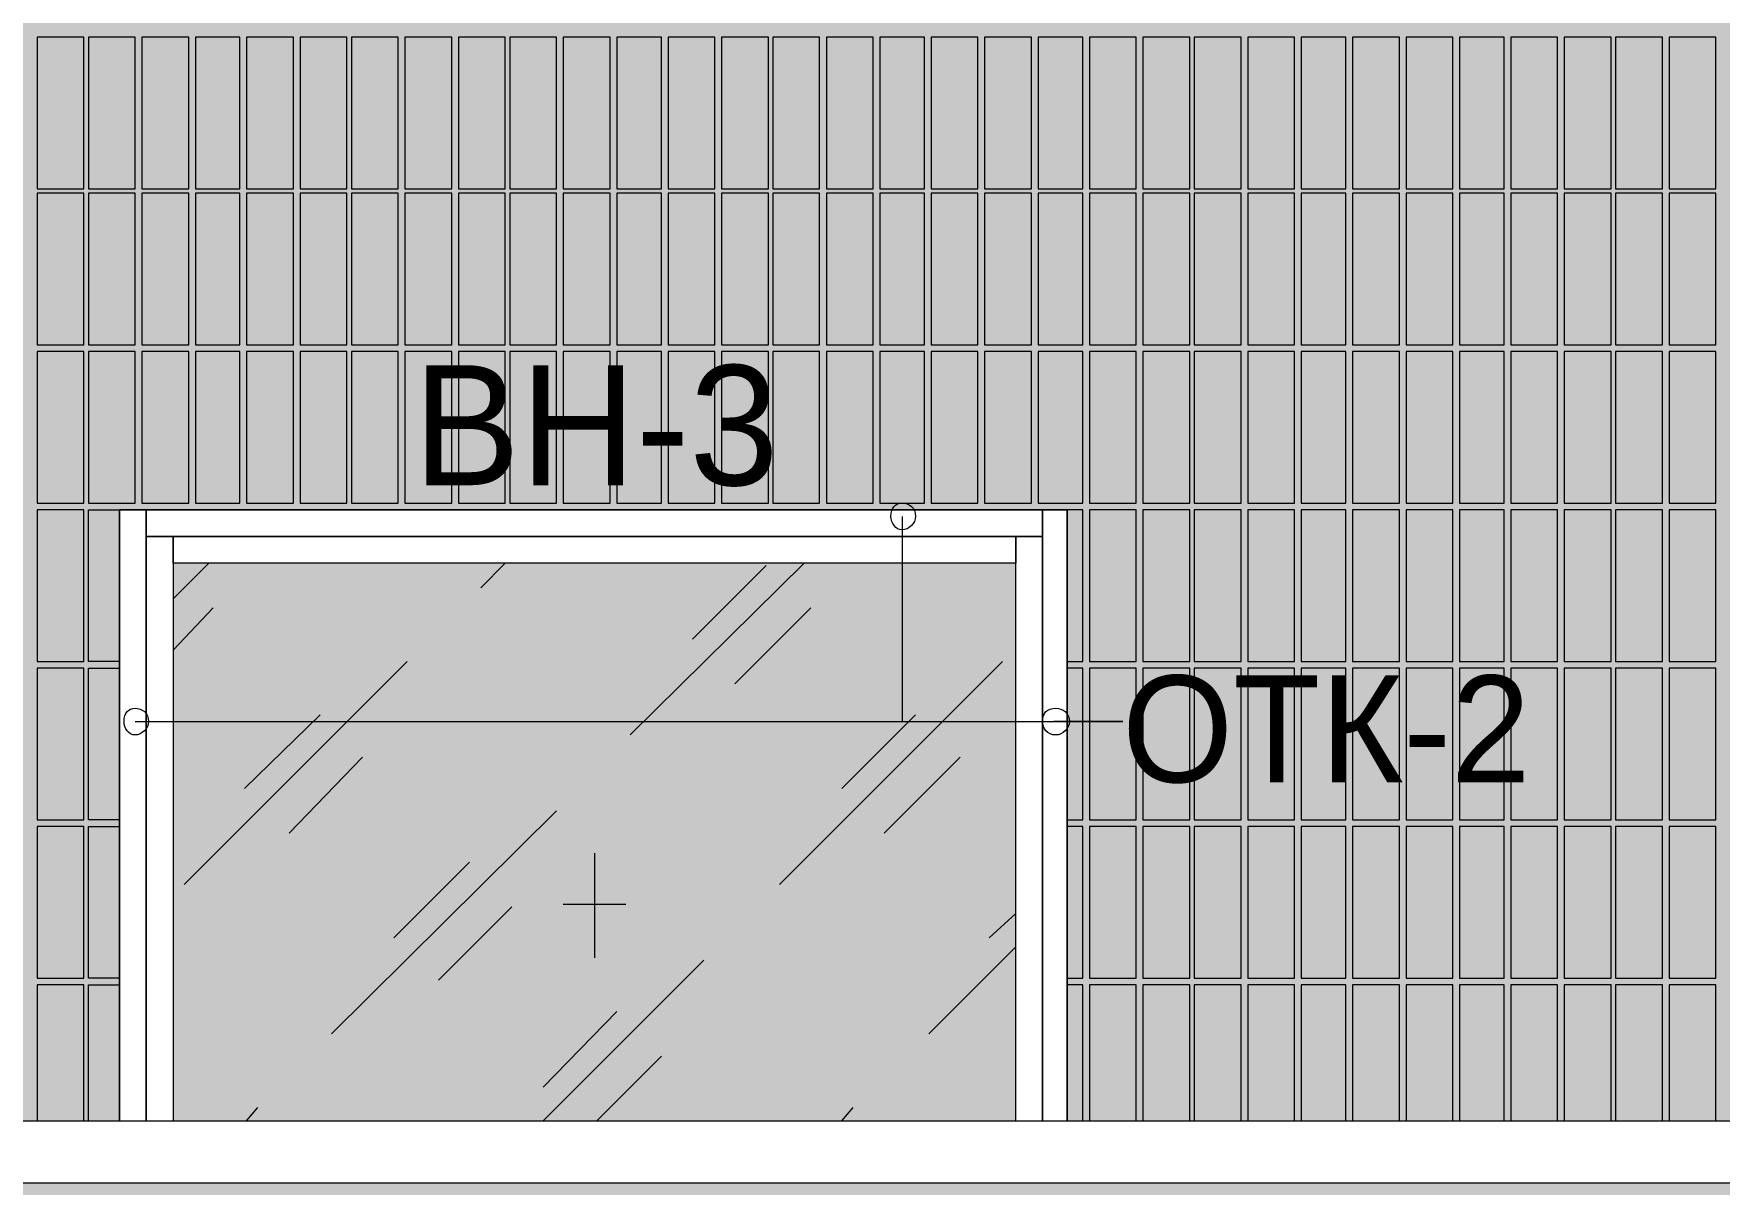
# Model space of a CAD drawing. Header units: millimetres. Extents: x -28928 to 100580, y -22867 to 36490.
# Drawn here: x 38331 to 41529, y 1453 to 3636 of the extents above; entities that cross this region are included whole.
import ezdxf

# ---------------------------------------------------------------- set-up
doc = ezdxf.new("R2010")
doc.units = ezdxf.units.MM
doc.layers.add('PDF _Геометрия', color=7, linetype='Continuous', true_color=0x8f8e8d)
doc.layers.add('PDF _Сплошная заливка', color=7, linetype='Continuous', true_color=0xffffff)
doc.layers.add('PDF _Текст', color=7, linetype='Continuous')

msp = doc.modelspace()

# ---------------------------------------------------------------- hatches: boundary and pattern name
at = {"layer": 'PDF _Сплошная заливка', "true_color": 0xdcd6cf, "transparency": 33554559}
h = msp.add_hatch(color=254, dxfattribs=at)
h.paths.add_polyline_path([(29617.59389996213, 1544.120618822559), (29617.59389996213, 9028.35138805342), (29486.44005380829, 9028.35138805342), (29486.44005380829, 1544.120618822559)])
h.paths.add_polyline_path([(47137.20928457774, -1463.956304254396), (47137.20928457774, -4713.187073485198), (55763.74774611626, -4713.187073485198), (55763.74774611626, 1455.274464976406), (29617.59389996213, 1455.274464976406), (29617.59389996213, 1522.966772668726), (29486.44005380829, 1522.966772668726), (29486.44005380829, -4713.187073485198), (45262.97851534694, -4713.187073485198), (45262.97851534694, -1463.956304254396)])
at = {"layer": 'PDF _Сплошная заливка', "true_color": 0xffb53f, "transparency": 33554559}
h = msp.add_hatch(color=40, dxfattribs=at)
h.paths.add_polyline_path([(54591.8246691932, 8685.65908036111), (54591.8246691932, 8224.505234207263), (54845.67082303936, 8224.505234207263), (54845.67082303936, 8685.65908036111)])
h.paths.add_polyline_path([(54460.67082303934, 3189.889849591815), (54460.67082303934, 2728.736003437971), (54566.44005380859, 2728.736003437971), (54566.44005380859, 3189.889849591815)])
h.paths.add_polyline_path([(54875.28620765472, 3689.120618822584), (54875.28620765472, 3227.96677266874), (55243.36313073165, 3227.96677266874), (55243.36313073165, 3689.120618822584)])
h.paths.add_polyline_path([(54875.28620765472, 3189.889849591815), (54875.28620765472, 2728.736003437971), (55243.36313073165, 2728.736003437971), (55243.36313073165, 3189.889849591815)])
h.paths.add_polyline_path([(54460.67082303934, 3689.120618822584), (54460.67082303934, 3227.96677266874), (54566.44005380859, 3227.96677266874), (54566.44005380859, 3689.120618822584)])
h.paths.add_polyline_path([(43706.05543842383, 2161.812926514882), (43706.05543842383, 2144.889849591811), (44006.44005380846, 2144.889849591811), (44006.44005380846, 2161.812926514882)])
h.paths.add_polyline_path([(54875.28620765472, 4188.351388053372), (54875.28620765472, 3727.19754189951), (55243.36313073165, 3727.19754189951), (55243.36313073165, 4188.351388053372)])
h.paths.add_polyline_path([(43706.05543842383, 2094.120618822577), (43706.05543842383, 2081.428311130272), (44006.44005380846, 2081.428311130272), (44006.44005380846, 2094.120618822577)])
h.paths.add_polyline_path([(54460.67082303934, 4188.351388053372), (54460.67082303934, 3727.19754189951), (54566.44005380859, 3727.19754189951), (54566.44005380859, 4188.351388053372)])
h.paths.add_polyline_path([(43706.05543842383, 2034.889849591804), (43706.05543842383, 2022.197541899495), (44006.44005380846, 2022.197541899495), (44006.44005380846, 2034.889849591804)])
h.paths.add_polyline_path([(54591.8246691932, 4687.582157284141), (54591.8246691932, 4226.428311130294), (54845.67082303936, 4226.428311130294), (54845.67082303936, 4687.582157284141)])
h.paths.add_polyline_path([(43706.05543842383, 1971.428311130265), (43706.05543842383, 1962.966772668718), (44006.44005380846, 1962.966772668718), (44006.44005380846, 1971.428311130265)])
h.paths.add_polyline_path([(54591.8246691932, 5186.812926514911), (54591.8246691932, 4725.659080361063), (54845.67082303936, 4725.659080361063), (54845.67082303936, 5186.812926514911)])
h.paths.add_polyline_path([(43706.05543842383, 1912.197541899488), (43706.05543842383, 1903.73600343796), (44006.44005380846, 1903.73600343796), (44006.44005380846, 1912.197541899488)])
h.paths.add_polyline_path([(54875.28620765472, 5686.043695745695), (54875.28620765472, 5224.889849591833), (55243.36313073165, 5224.889849591833), (55243.36313073165, 5686.043695745695)])
h.paths.add_polyline_path([(43706.05543842383, 1852.966772668729), (43706.05543842383, 1844.505234207187), (44006.44005380846, 1844.505234207187), (44006.44005380846, 1852.966772668729)])
h.paths.add_polyline_path([(54460.67082303934, 5686.043695745695), (54460.67082303934, 5224.889849591833), (54566.44005380859, 5224.889849591833), (54566.44005380859, 5686.043695745695)])
h.paths.add_polyline_path([(43706.05543842383, 1793.736003437953), (43706.05543842383, 1785.27446497641), (44006.44005380846, 1785.27446497641), (44006.44005380846, 1793.736003437953)])
h.paths.add_polyline_path([(54875.28620765472, 6185.274464976465), (54875.28620765472, 5728.351388053383), (55243.36313073165, 5728.351388053383), (55243.36313073165, 6185.274464976465)])
h.paths.add_polyline_path([(43490.2862076546, 1793.736003437953), (43490.2862076546, 1785.27446497641), (43612.97851534691, 1785.27446497641), (43612.97851534691, 1793.736003437953)])
h.paths.add_polyline_path([(54460.67082303934, 6185.274464976465), (54460.67082303934, 5728.351388053383), (54566.44005380859, 5728.351388053383), (54566.44005380859, 6185.274464976465)])
h.paths.add_polyline_path([(43490.2862076546, 1852.966772668729), (43490.2862076546, 1844.505234207187), (43612.97851534691, 1844.505234207187), (43612.97851534691, 1852.966772668729)])
h.paths.add_polyline_path([(54591.8246691932, 6684.505234207234), (54591.8246691932, 6227.582157284152), (54845.67082303936, 6227.582157284152), (54845.67082303936, 6684.505234207234)])
h.paths.add_polyline_path([(43490.2862076546, 1912.197541899488), (43490.2862076546, 1903.73600343796), (43612.97851534691, 1903.73600343796), (43612.97851534691, 1912.197541899488)])
h.paths.add_polyline_path([(54591.8246691932, 7183.736003438022), (54591.8246691932, 6726.81292651494), (54845.67082303936, 6726.81292651494), (54845.67082303936, 7183.736003438022)])
h.paths.add_polyline_path([(43490.2862076546, 1971.428311130265), (43490.2862076546, 1962.966772668718), (43612.97851534691, 1962.966772668718), (43612.97851534691, 1971.428311130265)])
h.paths.add_polyline_path([(54875.28620765472, 7687.197541899553), (54875.28620765472, 7226.04369574571), (55243.36313073165, 7226.04369574571), (55243.36313073165, 7687.197541899553)])
h.paths.add_polyline_path([(43490.2862076546, 2034.889849591804), (43490.2862076546, 2022.197541899495), (43612.97851534691, 2022.197541899495), (43612.97851534691, 2034.889849591804)])
h.paths.add_polyline_path([(54460.67082303934, 7687.197541899553), (54460.67082303934, 7226.04369574571), (54566.44005380859, 7226.04369574571), (54566.44005380859, 7687.197541899553)])
h.paths.add_polyline_path([(43490.2862076546, 2094.120618822577), (43490.2862076546, 2081.428311130272), (43612.97851534691, 2081.428311130272), (43612.97851534691, 2094.120618822577)])
h.paths.add_polyline_path([(54875.28620765472, 8186.428311130341), (54875.28620765472, 7725.274464976475), (55243.36313073165, 7725.274464976475), (55243.36313073165, 8186.428311130341)])
h.paths.add_polyline_path([(43490.2862076546, 2161.812926514882), (43490.2862076546, 2144.889849591811), (43612.97851534691, 2144.889849591811), (43612.97851534691, 2161.812926514882)])
h.paths.add_polyline_path([(54460.67082303934, 8186.428311130341), (54460.67082303934, 7725.274464976475), (54566.44005380859, 7725.274464976475), (54566.44005380859, 8186.428311130341)])
h.paths.add_polyline_path([(54591.8246691932, 3189.889849591815), (54591.8246691932, 2728.736003437971), (54845.67082303936, 2728.736003437971), (54845.67082303936, 3189.889849591815)])
h.paths.add_polyline_path([(54875.28620765472, 8685.65908036111), (54875.28620765472, 8224.505234207263), (55243.36313073165, 8224.505234207263), (55243.36313073165, 8685.65908036111)])
h.paths.add_polyline_path([(54591.8246691932, 3689.120618822584), (54591.8246691932, 3227.96677266874), (54845.67082303936, 3227.96677266874), (54845.67082303936, 3689.120618822584)])
h.paths.add_polyline_path([(54460.67082303934, 8685.65908036111), (54460.67082303934, 8224.505234207263), (54566.44005380859, 8224.505234207263), (54566.44005380859, 8685.65908036111)])
h.paths.add_polyline_path([(54591.8246691932, 4188.351388053372), (54591.8246691932, 3727.19754189951), (54845.67082303936, 3727.19754189951), (54845.67082303936, 4188.351388053372)])
h.paths.add_polyline_path([(55763.74774611626, 8664.505234207256), (55319.5169768855, 8664.505234207256), (55319.5169768855, 7831.04369574572), (55763.74774611626, 7831.04369574572)])
h.paths.add_polyline_path([(54875.28620765472, 4687.582157284141), (54875.28620765472, 4226.428311130294), (55243.36313073165, 4226.428311130294), (55243.36313073165, 4687.582157284141)])
h.paths.add_polyline_path([(54845.67082303936, 8723.736003438033), (54845.67082303936, 9028.35138805342), (54591.8246691932, 9028.35138805342), (54591.8246691932, 8723.736003438033)])
h.paths.add_polyline_path([(54460.67082303934, 4687.582157284141), (54460.67082303934, 4226.428311130294), (54566.44005380859, 4226.428311130294), (54566.44005380859, 4687.582157284141)])
h.paths.add_polyline_path([(55319.5169768855, 8727.966772668795), (55763.74774611626, 8727.966772668795), (55763.74774611626, 9028.35138805342), (55319.5169768855, 9028.35138805342)])
h.paths.add_polyline_path([(54875.28620765472, 5186.812926514911), (54875.28620765472, 4725.659080361063), (55243.36313073165, 4725.659080361063), (55243.36313073165, 5186.812926514911)])
h.paths.add_polyline_path([(55763.74774611626, 7767.582157284181), (55319.5169768855, 7767.582157284181), (55319.5169768855, 6929.889849591866), (55763.74774611626, 6929.889849591866)])
h.paths.add_polyline_path([(54460.67082303934, 5186.812926514911), (54460.67082303934, 4725.659080361063), (54566.44005380859, 4725.659080361063), (54566.44005380859, 5186.812926514911)])
h.paths.add_polyline_path([(55763.74774611626, 5965.274464976468), (55319.5169768855, 5965.274464976468), (55319.5169768855, 5131.812926514915), (55763.74774611626, 5131.812926514915)])
h.paths.add_polyline_path([(54591.8246691932, 5686.043695745695), (54591.8246691932, 5224.889849591833), (54845.67082303936, 5224.889849591833), (54845.67082303936, 5686.043695745695)])
h.paths.add_polyline_path([(44344.90159227001, 1671.043695745637), (44344.90159227001, 1573.736003437956), (44890.67082303924, 1573.736003437956), (44890.67082303924, 2732.966772668733), (46265.67082303925, 2732.966772668733), (46265.67082303925, 2766.812926514893), (48152.59389996236, 2766.812926514893), (48152.59389996236, 2732.966772668733), (49887.20928457775, 2732.966772668733), (49887.20928457775, 1573.736003437956), (51287.59389996239, 1573.736003437956), (51287.59389996239, 2732.966772668733), (53085.67082303933, 2732.966772668733), (53085.67082303933, 1573.736003437956), (55260.28620765473, 1573.736003437956), (55260.28620765473, 2686.428311130265), (54447.97851534704, 2686.428311130265), (54447.97851534704, 9028.35138805342), (34432.20928457758, 9028.35138805342), (34432.20928457758, 1573.736003437956), (35295.28620765451, 1573.736003437956), (35295.28620765451, 2732.966772668733), (37093.36313073145, 2732.966772668733), (37093.36313073145, 1573.736003437956), (38493.74774611609, 1573.736003437956), (38493.74774611609, 2732.966772668733), (40291.82466919303, 2732.966772668733), (40291.82466919303, 1573.736003437956), (41637.20928457765, 1573.736003437956), (41637.20928457765, 1869.8898495918), (41692.20928457766, 1869.8898495918), (41692.20928457766, 1891.043695745655), (41577.9785153469, 1891.043695745655), (41577.9785153469, 1907.966772668726), (41692.20928457766, 1907.966772668726), (41692.20928457766, 2732.966772668733), (43490.2862076546, 2732.966772668733), (43490.2862076546, 2284.505234207198), (43502.97851534691, 2288.73600343796), (43511.44005380846, 2292.966772668722), (43524.13236150076, 2297.197541899503), (43541.05543842383, 2305.659080361031), (43553.74774611615, 2309.889849591811), (43570.67082303923, 2318.351388053339), (43583.36313073154, 2322.58215728412), (43600.28620765462, 2331.043695745648), (43612.97851534691, 2335.274464976428), (43629.90159226999, 2343.736003437953), (43642.59389996229, 2347.966772668737), (43659.51697688538, 2356.428311130261), (43672.20928457769, 2360.659080361042), (43680.67082303923, 2364.889849591807), (43693.36313073152, 2369.12061882257), (43710.28620765462, 2377.582157284116), (43722.97851534693, 2381.812926514878), (43739.90159226999, 2390.274464976421), (43752.5938999623, 2394.505234207187), (43769.51697688537, 2402.966772668729), (43782.20928457768, 2407.197541899492), (43799.13236150077, 2415.659080361038), (43811.82466919308, 2419.8898495918), (43828.74774611615, 2428.351388053346), (43841.44005380846, 2432.582157284109), (43849.90159227001, 2436.812926514889), (43871.05543842383, 2436.812926514889), (43887.97851534693, 2428.351388053346), (43900.67082303924, 2424.120618822584), (43917.5938999623, 2415.659080361038), (43930.28620765462, 2411.428311130276), (43947.20928457768, 2402.966772668729), (43959.90159226999, 2398.736003437967), (43976.82466919308, 2390.274464976421), (43989.51697688538, 2386.043695745659), (44006.44005380846, 2377.582157284116), (44019.13236150077, 2373.35138805335), (44036.05543842383, 2364.889849591807), (44048.74774611615, 2360.659080361042), (44065.67082303924, 2352.197541899499), (44078.36313073154, 2347.966772668737), (44095.28620765462, 2339.50523420719), (44107.97851534693, 2335.274464976428), (44133.36313073154, 2322.58215728412), (44146.05543842385, 2318.351388053339), (44162.97851534691, 2309.889849591811), (44175.67082303923, 2305.659080361031), (44192.59389996232, 2297.197541899503), (44205.28620765462, 2292.966772668722), (44222.20928457769, 2284.505234207198), (44234.90159227001, 2280.274464976414), (44251.82466919307, 2271.812926514889), (44264.51697688538, 2267.582157284105), (44281.44005380847, 2259.120618822581), (44294.13236150077, 2254.8898495918), (44311.05543842385, 2246.428311130272), (44323.74774611616, 2242.197541899492), (44340.67082303923, 2233.736003437964), (44353.36313073154, 2229.505234207183), (44378.74774611615, 2216.812926514875), (44378.74774611615, 2161.812926514882), (44099.51697688538, 2161.812926514882), (44099.51697688538, 2144.889849591811), (44294.13236150077, 2144.889849591811), (44340.67082303923, 2098.351388053343), (44099.51697688538, 2094.120618822577), (44099.51697688538, 2081.428311130272), (44298.36313073154, 2081.428311130272), (44340.67082303923, 2039.120618822566), (44099.51697688538, 2034.889849591804), (44099.51697688538, 2022.197541899495), (44294.13236150077, 2022.197541899495), (44340.67082303923, 1975.659080361027), (44099.51697688538, 1971.428311130265), (44099.51697688538, 1962.966772668718), (44294.13236150077, 1962.966772668718), (44340.67082303923, 1916.428311130268), (44099.51697688538, 1912.197541899488), (44099.51697688538, 1903.73600343796), (44294.13236150077, 1903.73600343796), (44340.67082303923, 1857.197541899492), (44099.51697688538, 1852.966772668729), (44099.51697688538, 1844.505234207187), (44294.13236150077, 1844.505234207187), (44340.67082303923, 1797.966772668718), (44099.51697688538, 1793.736003437953), (44099.51697688538, 1785.27446497641), (44289.90159226999, 1785.27446497641), (44298.36313073154, 1781.043695745644), (44340.67082303923, 1738.73600343796), (44336.44005380846, 1734.505234207179), (44404.13236150077, 1726.043695745651), (44404.13236150077, 1671.043695745637)])
h.paths.add_polyline_path([(54591.8246691932, 6185.274464976465), (54591.8246691932, 5728.351388053383), (54845.67082303936, 5728.351388053383), (54845.67082303936, 6185.274464976465)])
h.paths.add_polyline_path([(55763.74774611626, 4167.197541899521), (55319.5169768855, 4167.197541899521), (55319.5169768855, 3333.736003437964), (55763.74774611626, 3333.736003437964)])
h.paths.add_polyline_path([(54875.28620765472, 6684.505234207234), (54875.28620765472, 6227.582157284152), (55243.36313073165, 6227.582157284152), (55243.36313073165, 6684.505234207234)])
h.paths.add_polyline_path([(55763.74774611626, 3270.274464976424), (55319.5169768855, 3270.274464976424), (55319.5169768855, 2432.582157284109), (55763.74774611626, 2432.582157284109)])
h.paths.add_polyline_path([(54460.67082303934, 6684.505234207234), (54460.67082303934, 6227.582157284152), (54566.44005380859, 6227.582157284152), (54566.44005380859, 6684.505234207234)])
h.paths.add_polyline_path([(55763.74774611626, 2369.12061882257), (55319.5169768855, 2369.12061882257), (55319.5169768855, 1573.736003437956), (55763.74774611626, 1573.736003437956)])
h.paths.add_polyline_path([(54875.28620765472, 7183.736003438022), (54875.28620765472, 6726.81292651494), (55243.36313073165, 6726.81292651494), (55243.36313073165, 7183.736003438022)])
h.paths.add_polyline_path([(55763.74774611626, 5068.351388053376), (55319.5169768855, 5068.351388053376), (55319.5169768855, 4230.65908036106), (55763.74774611626, 4230.65908036106)])
h.paths.add_polyline_path([(54460.67082303934, 7183.736003438022), (54460.67082303934, 6726.81292651494), (54566.44005380859, 6726.81292651494), (54566.44005380859, 7183.736003438022)])
h.paths.add_polyline_path([(55763.74774611626, 6866.428311130327), (55319.5169768855, 6866.428311130327), (55319.5169768855, 6028.736003438007), (55763.74774611626, 6028.736003438007)])
h.paths.add_polyline_path([(54591.8246691932, 7687.197541899553), (54591.8246691932, 7226.04369574571), (54845.67082303936, 7226.04369574571), (54845.67082303936, 7687.197541899553)])
h.paths.add_polyline_path([(55243.36313073165, 8723.736003438033), (55243.36313073165, 9028.35138805342), (54875.28620765472, 9028.35138805342), (54875.28620765472, 8723.736003438033)])
h.paths.add_polyline_path([(54591.8246691932, 8186.428311130341), (54591.8246691932, 7725.274464976475), (54845.67082303936, 7725.274464976475), (54845.67082303936, 8186.428311130341)])
h.paths.add_polyline_path([(54566.44005380859, 8723.736003438033), (54566.44005380859, 9028.35138805342), (54460.67082303934, 9028.35138805342), (54460.67082303934, 8723.736003438033)])

# ---------------------------------------------------------------- linework, layer by layer
at = {"layer": 'PDF _Геометрия', "color": 253, "lineweight": 9, "true_color": 0xaea391}
for points in [[(38337.20928457762, 3629.889849591826), (38337.20928457762, 3342.19754189951), (38426.05543842378, 3342.19754189951), (38426.05543842378, 3629.889849591826)], [(38434.51697688532, 3629.889849591826), (38434.51697688532, 3342.19754189951), (38523.36313073148, 3342.19754189951), (38523.36313073148, 3629.889849591826)], [(38536.05543842378, 3629.889849591826), (38536.05543842378, 3342.19754189951), (38624.90159226993, 3342.19754189951), (38624.90159226993, 3629.889849591826)], [(38637.59389996224, 3629.889849591826), (38637.59389996224, 3342.19754189951), (38722.20928457764, 3342.19754189951), (38722.20928457764, 3629.889849591826)], [(38734.90159226995, 3629.889849591826), (38734.90159226995, 3342.19754189951), (38823.7477461161, 3342.19754189951), (38823.7477461161, 3629.889849591826)], [(38836.4400538084, 3629.889849591826), (38836.4400538084, 3342.19754189951), (38925.28620765456, 3342.19754189951), (38925.28620765456, 3629.889849591826)], [(38933.74774611609, 3629.889849591826), (38933.74774611609, 3342.19754189951), (39022.59389996224, 3342.19754189951), (39022.59389996224, 3629.889849591826)], [(39035.28620765454, 3629.889849591826), (39035.28620765454, 3342.19754189951), (39124.1323615007, 3342.19754189951), (39124.1323615007, 3629.889849591826)], [(39136.82466919301, 3629.889849591826), (39136.82466919301, 3342.19754189951), (39225.67082303917, 3342.19754189951), (39225.67082303917, 3629.889849591826)], [(39234.13236150071, 3629.889849591826), (39234.13236150071, 3342.19754189951), (39322.97851534687, 3342.19754189951), (39322.97851534687, 3629.889849591826)], [(39335.67082303918, 3629.889849591826), (39335.67082303918, 3342.19754189951), (39424.51697688532, 3342.19754189951), (39424.51697688532, 3629.889849591826)], [(39437.20928457764, 3629.889849591826), (39437.20928457764, 3342.19754189951), (39521.82466919303, 3342.19754189951), (39521.82466919303, 3629.889849591826)], [(39534.51697688534, 3629.889849591826), (39534.51697688534, 3342.19754189951), (39623.36313073149, 3342.19754189951), (39623.36313073149, 3629.889849591826)], [(39636.05543842381, 3629.889849591826), (39636.05543842381, 3342.19754189951), (39724.90159226996, 3342.19754189951), (39724.90159226996, 3629.889849591826)], [(39733.36313073148, 3629.889849591826), (39733.36313073148, 3342.19754189951), (39822.20928457764, 3342.19754189951), (39822.20928457764, 3629.889849591826)], [(39834.90159226995, 3629.889849591826), (39834.90159226995, 3342.19754189951), (39923.7477461161, 3342.19754189951), (39923.7477461161, 3629.889849591826)], [(39936.4400538084, 3629.889849591826), (39936.4400538084, 3342.19754189951), (40021.05543842379, 3342.19754189951), (40021.05543842379, 3629.889849591826)], [(40033.7477461161, 3629.889849591826), (40033.7477461161, 3342.19754189951), (40122.59389996226, 3342.19754189951), (40122.59389996226, 3629.889849591826)], [(40135.28620765457, 3629.889849591826), (40135.28620765457, 3342.19754189951), (40224.13236150073, 3342.19754189951), (40224.13236150073, 3629.889849591826)], [(40236.82466919303, 3629.889849591826), (40236.82466919303, 3342.19754189951), (40321.44005380843, 3342.19754189951), (40321.44005380843, 3629.889849591826)], [(40334.13236150073, 3629.889849591826), (40334.13236150073, 3342.19754189951), (40422.97851534688, 3342.19754189951), (40422.97851534688, 3629.889849591826)], [(40435.6708230392, 3629.889849591826), (40435.6708230392, 3342.19754189951), (40524.51697688535, 3342.19754189951), (40524.51697688535, 3629.889849591826)], [(40532.97851534687, 3629.889849591826), (40532.97851534687, 3342.19754189951), (40621.82466919303, 3342.19754189951), (40621.82466919303, 3629.889849591826)], [(40634.51697688534, 3629.889849591826), (40634.51697688534, 3342.19754189951), (40723.36313073149, 3342.19754189951), (40723.36313073149, 3629.889849591826)], [(40736.05543842381, 3629.889849591826), (40736.05543842381, 3342.19754189951), (40820.6708230392, 3342.19754189951), (40820.6708230392, 3629.889849591826)], [(40833.36313073149, 3629.889849591826), (40833.36313073149, 3342.19754189951), (40922.20928457765, 3342.19754189951), (40922.20928457765, 3629.889849591826)], [(40934.90159226996, 3629.889849591826), (40934.90159226996, 3342.19754189951), (41023.74774611612, 3342.19754189951), (41023.74774611612, 3629.889849591826)], [(41036.44005380843, 3629.889849591826), (41036.44005380843, 3342.19754189951), (41121.05543842382, 3342.19754189951), (41121.05543842382, 3629.889849591826)], [(41133.74774611612, 3629.889849591826), (41133.74774611612, 3342.19754189951), (41222.59389996227, 3342.19754189951), (41222.59389996227, 3629.889849591826)], [(41235.28620765459, 3629.889849591826), (41235.28620765459, 3342.19754189951), (41324.13236150074, 3342.19754189951), (41324.13236150074, 3629.889849591826)], [(41332.59389996227, 3629.889849591826), (41332.59389996227, 3342.19754189951), (41421.44005380843, 3342.19754189951), (41421.44005380843, 3629.889849591826)], [(41434.13236150073, 3629.889849591826), (41434.13236150073, 3342.19754189951), (41522.97851534688, 3342.19754189951), (41522.97851534688, 3629.889849591826)], [(38337.20928457762, 3333.736003437964), (38337.20928457762, 3046.043695745666), (38426.05543842378, 3046.043695745666), (38426.05543842378, 3333.736003437964)], [(38434.51697688532, 3333.736003437964), (38434.51697688532, 3046.043695745666), (38523.36313073148, 3046.043695745666), (38523.36313073148, 3333.736003437964)], [(38536.05543842378, 3333.736003437964), (38536.05543842378, 3046.043695745666), (38624.90159226993, 3046.043695745666), (38624.90159226993, 3333.736003437964)], [(38637.59389996224, 3333.736003437964), (38637.59389996224, 3046.043695745666), (38722.20928457764, 3046.043695745666), (38722.20928457764, 3333.736003437964)], [(38734.90159226995, 3333.736003437964), (38734.90159226995, 3046.043695745666), (38823.7477461161, 3046.043695745666), (38823.7477461161, 3333.736003437964)], [(38836.4400538084, 3333.736003437964), (38836.4400538084, 3046.043695745666), (38925.28620765456, 3046.043695745666), (38925.28620765456, 3333.736003437964)], [(38933.74774611609, 3333.736003437964), (38933.74774611609, 3046.043695745666), (39022.59389996224, 3046.043695745666), (39022.59389996224, 3333.736003437964)], [(39035.28620765454, 3333.736003437964), (39035.28620765454, 3046.043695745666), (39124.1323615007, 3046.043695745666), (39124.1323615007, 3333.736003437964)], [(39136.82466919301, 3333.736003437964), (39136.82466919301, 3046.043695745666), (39225.67082303917, 3046.043695745666), (39225.67082303917, 3333.736003437964)], [(39234.13236150071, 3333.736003437964), (39234.13236150071, 3046.043695745666), (39322.97851534687, 3046.043695745666), (39322.97851534687, 3333.736003437964)], [(39335.67082303918, 3333.736003437964), (39335.67082303918, 3046.043695745666), (39424.51697688532, 3046.043695745666), (39424.51697688532, 3333.736003437964)], [(39437.20928457764, 3333.736003437964), (39437.20928457764, 3046.043695745666), (39521.82466919303, 3046.043695745666), (39521.82466919303, 3333.736003437964)], [(39534.51697688534, 3333.736003437964), (39534.51697688534, 3046.043695745666), (39623.36313073149, 3046.043695745666), (39623.36313073149, 3333.736003437964)], [(39636.05543842381, 3333.736003437964), (39636.05543842381, 3046.043695745666), (39724.90159226996, 3046.043695745666), (39724.90159226996, 3333.736003437964)], [(39733.36313073148, 3333.736003437964), (39733.36313073148, 3046.043695745666), (39822.20928457764, 3046.043695745666), (39822.20928457764, 3333.736003437964)], [(39834.90159226995, 3333.736003437964), (39834.90159226995, 3046.043695745666), (39923.7477461161, 3046.043695745666), (39923.7477461161, 3333.736003437964)], [(39936.4400538084, 3333.736003437964), (39936.4400538084, 3046.043695745666), (40021.05543842379, 3046.043695745666), (40021.05543842379, 3333.736003437964)], [(40033.7477461161, 3333.736003437964), (40033.7477461161, 3046.043695745666), (40122.59389996226, 3046.043695745666), (40122.59389996226, 3333.736003437964)], [(40135.28620765457, 3333.736003437964), (40135.28620765457, 3046.043695745666), (40224.13236150073, 3046.043695745666), (40224.13236150073, 3333.736003437964)], [(40236.82466919303, 3333.736003437964), (40236.82466919303, 3046.043695745666), (40321.44005380843, 3046.043695745666), (40321.44005380843, 3333.736003437964)], [(40334.13236150073, 3333.736003437964), (40334.13236150073, 3046.043695745666), (40422.97851534688, 3046.043695745666), (40422.97851534688, 3333.736003437964)], [(40435.6708230392, 3333.736003437964), (40435.6708230392, 3046.043695745666), (40524.51697688535, 3046.043695745666), (40524.51697688535, 3333.736003437964)], [(40532.97851534687, 3333.736003437964), (40532.97851534687, 3046.043695745666), (40621.82466919303, 3046.043695745666), (40621.82466919303, 3333.736003437964)], [(40634.51697688534, 3333.736003437964), (40634.51697688534, 3046.043695745666), (40723.36313073149, 3046.043695745666), (40723.36313073149, 3333.736003437964)], [(40736.05543842381, 3333.736003437964), (40736.05543842381, 3046.043695745666), (40820.6708230392, 3046.043695745666), (40820.6708230392, 3333.736003437964)], [(40833.36313073149, 3333.736003437964), (40833.36313073149, 3046.043695745666), (40922.20928457765, 3046.043695745666), (40922.20928457765, 3333.736003437964)], [(40934.90159226996, 3333.736003437964), (40934.90159226996, 3046.043695745666), (41023.74774611612, 3046.043695745666), (41023.74774611612, 3333.736003437964)], [(41036.44005380843, 3333.736003437964), (41036.44005380843, 3046.043695745666), (41121.05543842382, 3046.043695745666), (41121.05543842382, 3333.736003437964)], [(41133.74774611612, 3333.736003437964), (41133.74774611612, 3046.043695745666), (41222.59389996227, 3046.043695745666), (41222.59389996227, 3333.736003437964)], [(41235.28620765459, 3333.736003437964), (41235.28620765459, 3046.043695745666), (41324.13236150074, 3046.043695745666), (41324.13236150074, 3333.736003437964)], [(41332.59389996227, 3333.736003437964), (41332.59389996227, 3046.043695745666), (41421.44005380843, 3046.043695745666), (41421.44005380843, 3333.736003437964)], [(41434.13236150073, 3333.736003437964), (41434.13236150073, 3046.043695745666), (41522.97851534688, 3046.043695745666), (41522.97851534688, 3333.736003437964)], [(38337.20928457762, 3033.351388053357), (38337.20928457762, 2745.659080361042), (38426.05543842378, 2745.659080361042), (38426.05543842378, 3033.351388053357)], [(38434.51697688532, 3033.351388053357), (38434.51697688532, 2745.659080361042), (38523.36313073148, 2745.659080361042), (38523.36313073148, 3033.351388053357)], [(38536.05543842378, 3033.351388053357), (38536.05543842378, 2745.659080361042), (38624.90159226993, 2745.659080361042), (38624.90159226993, 3033.351388053357)], [(38637.59389996224, 3033.351388053357), (38637.59389996224, 2745.659080361042), (38722.20928457764, 2745.659080361042), (38722.20928457764, 3033.351388053357)], [(38734.90159226995, 3033.351388053357), (38734.90159226995, 2745.659080361042), (38823.7477461161, 2745.659080361042), (38823.7477461161, 3033.351388053357)], [(38836.4400538084, 3033.351388053357), (38836.4400538084, 2745.659080361042), (38925.28620765456, 2745.659080361042), (38925.28620765456, 3033.351388053357)], [(38933.74774611609, 3033.351388053357), (38933.74774611609, 2745.659080361042), (39022.59389996224, 2745.659080361042), (39022.59389996224, 3033.351388053357)], [(39035.28620765454, 3033.351388053357), (39035.28620765454, 2745.659080361042), (39124.1323615007, 2745.659080361042), (39124.1323615007, 3033.351388053357)], [(39136.82466919301, 3033.351388053357), (39136.82466919301, 2745.659080361042), (39225.67082303917, 2745.659080361042), (39225.67082303917, 3033.351388053357)], [(39234.13236150071, 3033.351388053357), (39234.13236150071, 2745.659080361042), (39322.97851534687, 2745.659080361042), (39322.97851534687, 3033.351388053357)], [(39335.67082303918, 3033.351388053357), (39335.67082303918, 2745.659080361042), (39424.51697688532, 2745.659080361042), (39424.51697688532, 3033.351388053357)], [(39437.20928457764, 3033.351388053357), (39437.20928457764, 2745.659080361042), (39521.82466919303, 2745.659080361042), (39521.82466919303, 3033.351388053357)], [(39534.51697688534, 3033.351388053357), (39534.51697688534, 2745.659080361042), (39623.36313073149, 2745.659080361042), (39623.36313073149, 3033.351388053357)], [(39636.05543842381, 3033.351388053357), (39636.05543842381, 2745.659080361042), (39724.90159226996, 2745.659080361042), (39724.90159226996, 3033.351388053357)], [(39733.36313073148, 3033.351388053357), (39733.36313073148, 2745.659080361042), (39822.20928457764, 2745.659080361042), (39822.20928457764, 3033.351388053357)], [(39834.90159226995, 3033.351388053357), (39834.90159226995, 2745.659080361042), (39923.7477461161, 2745.659080361042), (39923.7477461161, 3033.351388053357)], [(39936.4400538084, 3033.351388053357), (39936.4400538084, 2745.659080361042), (40021.05543842379, 2745.659080361042), (40021.05543842379, 3033.351388053357)], [(40033.7477461161, 3033.351388053357), (40033.7477461161, 2745.659080361042), (40122.59389996226, 2745.659080361042), (40122.59389996226, 3033.351388053357)], [(40135.28620765457, 3033.351388053357), (40135.28620765457, 2745.659080361042), (40224.13236150073, 2745.659080361042), (40224.13236150073, 3033.351388053357)], [(40236.82466919303, 3033.351388053357), (40236.82466919303, 2745.659080361042), (40321.44005380843, 2745.659080361042), (40321.44005380843, 3033.351388053357)], [(40334.13236150073, 3033.351388053357), (40334.13236150073, 2745.659080361042), (40422.97851534688, 2745.659080361042), (40422.97851534688, 3033.351388053357)], [(40435.6708230392, 3033.351388053357), (40435.6708230392, 2745.659080361042), (40524.51697688535, 2745.659080361042), (40524.51697688535, 3033.351388053357)], [(40532.97851534687, 3033.351388053357), (40532.97851534687, 2745.659080361042), (40621.82466919303, 2745.659080361042), (40621.82466919303, 3033.351388053357)], [(40634.51697688534, 3033.351388053357), (40634.51697688534, 2745.659080361042), (40723.36313073149, 2745.659080361042), (40723.36313073149, 3033.351388053357)], [(40736.05543842381, 3033.351388053357), (40736.05543842381, 2745.659080361042), (40820.6708230392, 2745.659080361042), (40820.6708230392, 3033.351388053357)], [(40833.36313073149, 3033.351388053357), (40833.36313073149, 2745.659080361042), (40922.20928457765, 2745.659080361042), (40922.20928457765, 3033.351388053357)], [(40934.90159226996, 3033.351388053357), (40934.90159226996, 2745.659080361042), (41023.74774611612, 2745.659080361042), (41023.74774611612, 3033.351388053357)], [(41036.44005380843, 3033.351388053357), (41036.44005380843, 2745.659080361042), (41121.05543842382, 2745.659080361042), (41121.05543842382, 3033.351388053357)], [(41133.74774611612, 3033.351388053357), (41133.74774611612, 2745.659080361042), (41222.59389996227, 2745.659080361042), (41222.59389996227, 3033.351388053357)], [(41235.28620765459, 3033.351388053357), (41235.28620765459, 2745.659080361042), (41324.13236150074, 2745.659080361042), (41324.13236150074, 3033.351388053357)], [(41332.59389996227, 3033.351388053357), (41332.59389996227, 2745.659080361042), (41421.44005380843, 2745.659080361042), (41421.44005380843, 3033.351388053357)], [(41434.13236150073, 3033.351388053357), (41434.13236150073, 2745.659080361042), (41522.97851534688, 2745.659080361042), (41522.97851534688, 3033.351388053357)], [(38337.20928457762, 2732.966772668733), (38337.20928457762, 2445.274464976417), (38426.05543842378, 2445.274464976417), (38426.05543842378, 2732.966772668733)], [(40334.13236150073, 2732.966772668733), (40334.13236150073, 2445.274464976417), (40422.97851534688, 2445.274464976417), (40422.97851534688, 2732.966772668733)], [(40435.6708230392, 2732.966772668733), (40435.6708230392, 2445.274464976417), (40524.51697688535, 2445.274464976417), (40524.51697688535, 2732.966772668733)], [(40532.97851534687, 2732.966772668733), (40532.97851534687, 2445.274464976417), (40621.82466919303, 2445.274464976417), (40621.82466919303, 2732.966772668733)], [(40634.51697688534, 2732.966772668733), (40634.51697688534, 2445.274464976417), (40723.36313073149, 2445.274464976417), (40723.36313073149, 2732.966772668733)], [(40736.05543842381, 2732.966772668733), (40736.05543842381, 2445.274464976417), (40820.6708230392, 2445.274464976417), (40820.6708230392, 2732.966772668733)], [(40833.36313073149, 2732.966772668733), (40833.36313073149, 2445.274464976417), (40922.20928457765, 2445.274464976417), (40922.20928457765, 2732.966772668733)], [(40934.90159226996, 2732.966772668733), (40934.90159226996, 2445.274464976417), (41023.74774611612, 2445.274464976417), (41023.74774611612, 2732.966772668733)], [(41036.44005380843, 2732.966772668733), (41036.44005380843, 2445.274464976417), (41121.05543842382, 2445.274464976417), (41121.05543842382, 2732.966772668733)], [(41133.74774611612, 2732.966772668733), (41133.74774611612, 2445.274464976417), (41222.59389996227, 2445.274464976417), (41222.59389996227, 2732.966772668733)], [(41235.28620765459, 2732.966772668733), (41235.28620765459, 2445.274464976417), (41324.13236150074, 2445.274464976417), (41324.13236150074, 2732.966772668733)], [(41332.59389996227, 2732.966772668733), (41332.59389996227, 2445.274464976417), (41421.44005380843, 2445.274464976417), (41421.44005380843, 2732.966772668733)], [(41434.13236150073, 2732.966772668733), (41434.13236150073, 2445.274464976417), (41522.97851534688, 2445.274464976417), (41522.97851534688, 2732.966772668733)], [(38337.20928457762, 2432.582157284109), (38337.20928457762, 2144.889849591811), (38426.05543842378, 2144.889849591811), (38426.05543842378, 2432.582157284109)], [(40334.13236150073, 2432.582157284109), (40334.13236150073, 2144.889849591811), (40422.97851534688, 2144.889849591811), (40422.97851534688, 2432.582157284109)], [(40435.6708230392, 2432.582157284109), (40435.6708230392, 2144.889849591811), (40524.51697688535, 2144.889849591811), (40524.51697688535, 2432.582157284109)], [(40532.97851534687, 2432.582157284109), (40532.97851534687, 2144.889849591811), (40621.82466919303, 2144.889849591811), (40621.82466919303, 2432.582157284109)], [(40634.51697688534, 2432.582157284109), (40634.51697688534, 2144.889849591811), (40723.36313073149, 2144.889849591811), (40723.36313073149, 2432.582157284109)], [(40736.05543842381, 2432.582157284109), (40736.05543842381, 2144.889849591811), (40820.6708230392, 2144.889849591811), (40820.6708230392, 2432.582157284109)], [(40833.36313073149, 2432.582157284109), (40833.36313073149, 2144.889849591811), (40922.20928457765, 2144.889849591811), (40922.20928457765, 2432.582157284109)], [(40934.90159226996, 2432.582157284109), (40934.90159226996, 2144.889849591811), (41023.74774611612, 2144.889849591811), (41023.74774611612, 2432.582157284109)], [(41036.44005380843, 2432.582157284109), (41036.44005380843, 2144.889849591811), (41121.05543842382, 2144.889849591811), (41121.05543842382, 2432.582157284109)], [(41133.74774611612, 2432.582157284109), (41133.74774611612, 2144.889849591811), (41222.59389996227, 2144.889849591811), (41222.59389996227, 2432.582157284109)], [(41235.28620765459, 2432.582157284109), (41235.28620765459, 2144.889849591811), (41324.13236150074, 2144.889849591811), (41324.13236150074, 2432.582157284109)], [(41332.59389996227, 2432.582157284109), (41332.59389996227, 2144.889849591811), (41421.44005380843, 2144.889849591811), (41421.44005380843, 2432.582157284109)], [(41434.13236150073, 2432.582157284109), (41434.13236150073, 2144.889849591811), (41522.97851534688, 2144.889849591811), (41522.97851534688, 2432.582157284109)], [(38337.20928457762, 2132.197541899503), (38337.20928457762, 1844.505234207187), (38426.05543842378, 1844.505234207187), (38426.05543842378, 2132.197541899503)], [(40334.13236150073, 2132.197541899503), (40334.13236150073, 1844.505234207187), (40422.97851534688, 1844.505234207187), (40422.97851534688, 2132.197541899503)], [(40435.6708230392, 2132.197541899503), (40435.6708230392, 1844.505234207187), (40524.51697688535, 1844.505234207187), (40524.51697688535, 2132.197541899503)], [(40532.97851534687, 2132.197541899503), (40532.97851534687, 1844.505234207187), (40621.82466919303, 1844.505234207187), (40621.82466919303, 2132.197541899503)], [(40634.51697688534, 2132.197541899503), (40634.51697688534, 1844.505234207187), (40723.36313073149, 1844.505234207187), (40723.36313073149, 2132.197541899503)], [(40736.05543842381, 2132.197541899503), (40736.05543842381, 1844.505234207187), (40820.6708230392, 1844.505234207187), (40820.6708230392, 2132.197541899503)], [(40833.36313073149, 2132.197541899503), (40833.36313073149, 1844.505234207187), (40922.20928457765, 1844.505234207187), (40922.20928457765, 2132.197541899503)], [(40934.90159226996, 2132.197541899503), (40934.90159226996, 1844.505234207187), (41023.74774611612, 1844.505234207187), (41023.74774611612, 2132.197541899503)], [(41036.44005380843, 2132.197541899503), (41036.44005380843, 1844.505234207187), (41121.05543842382, 1844.505234207187), (41121.05543842382, 2132.197541899503)], [(41133.74774611612, 2132.197541899503), (41133.74774611612, 1844.505234207187), (41222.59389996227, 1844.505234207187), (41222.59389996227, 2132.197541899503)], [(41235.28620765459, 2132.197541899503), (41235.28620765459, 1844.505234207187), (41324.13236150074, 1844.505234207187), (41324.13236150074, 2132.197541899503)], [(41332.59389996227, 2132.197541899503), (41332.59389996227, 1844.505234207187), (41421.44005380843, 1844.505234207187), (41421.44005380843, 2132.197541899503)], [(41434.13236150073, 2132.197541899503), (41434.13236150073, 1844.505234207187), (41522.97851534688, 1844.505234207187), (41522.97851534688, 2132.197541899503)]]:
    msp.add_lwpolyline(points, close=True, dxfattribs=at)
for points in [[(38493.74774611609, 2445.274464976417), (38434.51697688532, 2445.274464976417), (38434.51697688532, 2732.966772668733), (38493.74774611609, 2732.966772668733)], [(38523.36313073148, 2732.966772668733), (38523.36313073148, 2732.966772668733)], [(38536.05543842378, 2732.966772668733), (38536.05543842378, 2732.966772668733)], [(38624.90159226993, 2732.966772668733), (38624.90159226993, 2732.966772668733)], [(38637.59389996224, 2732.966772668733), (38637.59389996224, 2732.966772668733)], [(38722.20928457764, 2732.966772668733), (38722.20928457764, 2732.966772668733)], [(38734.90159226995, 2732.966772668733), (38734.90159226995, 2732.966772668733)], [(38823.7477461161, 2732.966772668733), (38823.7477461161, 2732.966772668733)], [(38836.4400538084, 2732.966772668733), (38836.4400538084, 2732.966772668733)], [(38925.28620765456, 2732.966772668733), (38925.28620765456, 2732.966772668733)], [(38933.74774611609, 2732.966772668733), (38933.74774611609, 2732.966772668733)], [(39022.59389996224, 2732.966772668733), (39022.59389996224, 2732.966772668733)], [(39035.28620765454, 2732.966772668733), (39035.28620765454, 2732.966772668733)], [(39124.1323615007, 2732.966772668733), (39124.1323615007, 2732.966772668733)], [(39136.82466919301, 2732.966772668733), (39136.82466919301, 2732.966772668733)], [(39225.67082303917, 2732.966772668733), (39225.67082303917, 2732.966772668733)], [(39234.13236150071, 2732.966772668733), (39234.13236150071, 2732.966772668733)], [(39322.97851534687, 2732.966772668733), (39322.97851534687, 2732.966772668733)], [(39335.67082303918, 2732.966772668733), (39335.67082303918, 2732.966772668733)], [(39424.51697688532, 2732.966772668733), (39424.51697688532, 2732.966772668733)], [(39437.20928457764, 2732.966772668733), (39437.20928457764, 2732.966772668733)], [(39521.82466919303, 2732.966772668733), (39521.82466919303, 2732.966772668733)], [(39534.51697688534, 2732.966772668733), (39534.51697688534, 2732.966772668733)], [(39623.36313073149, 2732.966772668733), (39623.36313073149, 2732.966772668733)], [(39636.05543842381, 2732.966772668733), (39636.05543842381, 2732.966772668733)], [(39724.90159226996, 2732.966772668733), (39724.90159226996, 2732.966772668733)], [(39733.36313073148, 2732.966772668733), (39733.36313073148, 2732.966772668733)], [(39822.20928457764, 2732.966772668733), (39822.20928457764, 2732.966772668733)], [(39834.90159226995, 2732.966772668733), (39834.90159226995, 2732.966772668733)], [(39923.7477461161, 2732.966772668733), (39923.7477461161, 2732.966772668733)], [(39936.4400538084, 2732.966772668733), (39936.4400538084, 2732.966772668733)], [(40021.05543842379, 2732.966772668733), (40021.05543842379, 2732.966772668733)], [(40033.7477461161, 2732.966772668733), (40033.7477461161, 2732.966772668733)], [(40122.59389996226, 2732.966772668733), (40122.59389996226, 2732.966772668733)], [(40135.28620765457, 2732.966772668733), (40135.28620765457, 2732.966772668733)], [(40224.13236150073, 2732.966772668733), (40224.13236150073, 2732.966772668733)], [(40236.82466919303, 2732.966772668733), (40236.82466919303, 2732.966772668733)], [(40291.82466919303, 2445.274464976417), (40321.44005380843, 2445.274464976417), (40321.44005380843, 2732.966772668733), (40291.82466919303, 2732.966772668733)], [(38493.74774611609, 2144.889849591811), (38434.51697688532, 2144.889849591811), (38434.51697688532, 2432.582157284109), (38493.74774611609, 2432.582157284109)], [(40291.82466919303, 2144.889849591811), (40321.44005380843, 2144.889849591811), (40321.44005380843, 2432.582157284109), (40291.82466919303, 2432.582157284109)], [(38493.74774611609, 1844.505234207187), (38434.51697688532, 1844.505234207187), (38434.51697688532, 2132.197541899503), (38493.74774611609, 2132.197541899503)], [(40291.82466919303, 1844.505234207187), (40321.44005380843, 1844.505234207187), (40321.44005380843, 2132.197541899503), (40291.82466919303, 2132.197541899503)], [(38426.05543842378, 1573.736003437956), (38426.05543842378, 1831.812926514878), (38337.20928457762, 1831.812926514878), (38337.20928457762, 1573.736003437956)], [(38434.51697688532, 1573.736003437956), (38434.51697688532, 1831.812926514878), (38493.74774611609, 1831.812926514878)], [(40321.44005380843, 1573.736003437956), (40321.44005380843, 1831.812926514878), (40291.82466919303, 1831.812926514878)], [(40422.97851534688, 1573.736003437956), (40422.97851534688, 1831.812926514878), (40334.13236150073, 1831.812926514878), (40334.13236150073, 1573.736003437956)], [(40524.51697688535, 1573.736003437956), (40524.51697688535, 1831.812926514878), (40435.6708230392, 1831.812926514878), (40435.6708230392, 1573.736003437956)], [(40621.82466919303, 1573.736003437956), (40621.82466919303, 1831.812926514878), (40532.97851534687, 1831.812926514878), (40532.97851534687, 1573.736003437956)], [(40723.36313073149, 1573.736003437956), (40723.36313073149, 1831.812926514878), (40634.51697688534, 1831.812926514878), (40634.51697688534, 1573.736003437956)], [(40820.6708230392, 1573.736003437956), (40820.6708230392, 1831.812926514878), (40736.05543842381, 1831.812926514878), (40736.05543842381, 1573.736003437956)], [(40922.20928457765, 1573.736003437956), (40922.20928457765, 1831.812926514878), (40833.36313073149, 1831.812926514878), (40833.36313073149, 1573.736003437956)], [(41023.74774611612, 1573.736003437956), (41023.74774611612, 1831.812926514878), (40934.90159226996, 1831.812926514878), (40934.90159226996, 1573.736003437956)], [(41121.05543842382, 1573.736003437956), (41121.05543842382, 1831.812926514878), (41036.44005380843, 1831.812926514878), (41036.44005380843, 1573.736003437956)], [(41222.59389996227, 1573.736003437956), (41222.59389996227, 1831.812926514878), (41133.74774611612, 1831.812926514878), (41133.74774611612, 1573.736003437956)], [(41324.13236150074, 1573.736003437956), (41324.13236150074, 1831.812926514878), (41235.28620765459, 1831.812926514878), (41235.28620765459, 1573.736003437956)], [(41421.44005380843, 1573.736003437956), (41421.44005380843, 1831.812926514878), (41332.59389996227, 1831.812926514878), (41332.59389996227, 1573.736003437956)], [(41522.97851534688, 1573.736003437956), (41522.97851534688, 1831.812926514878), (41434.13236150073, 1831.812926514878), (41434.13236150073, 1573.736003437956)]]:
    msp.add_lwpolyline(points, dxfattribs=at)
at = {"layer": 'PDF _Геометрия', "color": 7, "lineweight": 9}
for points in [[(40194.51697688534, 1573.736003437956), (40194.51697688534, 2656.812926514885), (40194.51697688534, 2682.197541899503), (40245.28620765457, 2682.197541899503), (40245.28620765457, 2656.812926514885), (40245.28620765457, 2732.966772668733), (40291.82466919303, 2732.966772668733), (40291.82466919303, 2656.812926514885), (40291.82466919303, 1573.736003437956), (40291.82466919303, 2732.966772668733), (38493.74774611609, 2732.966772668733), (38493.74774611609, 1573.736003437956), (38493.74774611609, 2656.812926514885), (38493.74774611609, 2732.966772668733), (38544.51697688532, 2732.966772668733), (38544.51697688532, 2656.812926514885), (38544.51697688532, 1573.736003437956), (38544.51697688532, 2656.812926514885), (38544.51697688532, 2682.197541899503), (38595.28620765456, 2682.197541899503), (38595.28620765456, 2656.812926514885), (38595.28620765456, 1573.736003437956)], [(39978.74774611612, 2720.274464976424), (39978.74774611612, 2331.043695745648), (40397.59389996227, 2331.043695745648), (40266.44005380842, 2331.043695745648)], [(38595.28620765456, 2563.736003437967), (38662.97851534685, 2631.428311130272)], [(39179.13236150071, 2584.889849591804), (39225.67082303917, 2631.428311130272)], [(39462.59389996226, 2305.659080361031), (39792.59389996226, 2631.428311130272)], [(39581.05543842379, 2487.582157284123), (39720.67082303917, 2627.197541899506)], [(38595.28620765456, 2466.428311130268), (38671.4400538084, 2546.812926514878)], [(39661.44005380842, 2402.966772668729), (39805.28620765457, 2546.812926514878)], [(38616.44005380839, 2022.197541899495), (39039.51697688534, 2445.274464976417)], [(39746.05543842379, 2022.197541899495), (40169.13236150073, 2445.274464976417)], [(38730.67082303917, 2204.120618822566), (38874.51697688532, 2343.736003437953)], [(39864.51697688534, 2204.120618822566), (40004.13236150073, 2343.736003437953)], [(38523.36313073148, 2331.043695745648), (40397.59389996227, 2331.043695745648)], [(38815.28620765456, 2119.505234207194), (38954.90159226993, 2263.351388053343)], [(39944.90159226995, 2119.505234207194), (40088.7477461161, 2263.351388053343)], [(38895.67082303917, 1738.73600343796), (39322.97851534687, 2161.812926514882)], [(39394.90159226995, 2081.428311130272), (39394.90159226995, 1882.582157284109)], [(39014.13236150071, 1920.659080361031), (39157.97851534687, 2064.505234207183)], [(39454.13236150071, 1984.12061882257), (39335.67082303918, 1984.12061882257)], [(39098.74774611609, 1840.274464976421), (39238.36313073148, 1979.889849591807)], [(40143.74774611612, 1920.659080361031), (40194.51697688534, 1967.197541899499)], [(40029.51697688534, 1738.73600343796), (40194.51697688534, 1903.73600343796)], [(39297.59389996224, 1573.736003437956), (39602.20928457764, 1878.351388053346)], [(39297.59389996224, 1637.197541899495), (39437.20928457764, 1781.043695745644)], [(39399.13236150071, 1573.736003437956), (39521.82466919303, 1696.428311130254)], [(38734.90159226995, 1573.736003437956), (38756.05543842378, 1599.120618822573)], [(39864.51697688534, 1573.736003437956), (39885.67082303918, 1599.120618822573)]]:
    msp.add_lwpolyline(points, dxfattribs=at)
for points in [[(40219.90159226996, 2732.966772668733), (40245.28620765457, 2732.966772668733), (40245.28620765457, 2682.197541899503), (40219.90159226996, 2682.197541899503), (38569.90159226995, 2682.197541899503), (38544.51697688532, 2682.197541899503), (38544.51697688532, 2732.966772668733), (38569.90159226995, 2732.966772668733)], [(38595.28620765456, 2682.197541899503), (40194.51697688534, 2682.197541899503), (40194.51697688534, 2631.428311130272), (38595.28620765456, 2631.428311130272)], [(40245.28620765457, 1573.736003437956), (40245.28620765457, 2656.812926514885)], [(55763.74774611626, 1573.736003437956), (55763.74774611626, 1455.274464976406), (29621.82466919291, 1455.274464976406), (29621.82466919291, 1573.736003437956)]]:
    msp.add_lwpolyline(points, close=True, dxfattribs=at)
for points in [[(39957.59389996226, 2720.274464976424), (39957.59389996226, 2737.197541899495), (39966.05543842381, 2745.659080361042), (39978.74774611612, 2745.659080361042)], [(39957.59389996226, 2720.274464976424), (39957.59389996226, 2737.197541899495), (39966.05543842381, 2745.659080361042), (39978.74774611612, 2745.659080361042)], [(39978.74774611612, 2694.889849591811), (39966.05543842381, 2694.889849591811), (39957.59389996226, 2707.58215728412), (39957.59389996226, 2720.274464976424)], [(39978.74774611612, 2694.889849591811), (39966.05543842381, 2694.889849591811), (39957.59389996226, 2707.58215728412), (39957.59389996226, 2720.274464976424)], [(39978.74774611612, 2745.659080361042), (39991.44005380842, 2745.659080361042), (40004.13236150073, 2737.197541899495), (40004.13236150073, 2720.274464976424)], [(39978.74774611612, 2745.659080361042), (39991.44005380842, 2745.659080361042), (40004.13236150073, 2737.197541899495), (40004.13236150073, 2720.274464976424)], [(40004.13236150073, 2720.274464976424), (40004.13236150073, 2707.58215728412), (39991.44005380842, 2694.889849591811), (39978.74774611612, 2694.889849591811)], [(40004.13236150073, 2720.274464976424), (40004.13236150073, 2707.58215728412), (39991.44005380842, 2694.889849591811), (39978.74774611612, 2694.889849591811)], [(38502.20928457762, 2331.043695745648), (38502.20928457762, 2347.966772668737), (38510.67082303917, 2356.428311130261), (38523.36313073148, 2356.428311130261)], [(38502.20928457762, 2331.043695745648), (38502.20928457762, 2347.966772668737), (38510.67082303917, 2356.428311130261), (38523.36313073148, 2356.428311130261)], [(38523.36313073148, 2356.428311130261), (38536.05543842378, 2356.428311130261), (38548.74774611609, 2347.966772668737), (38548.74774611609, 2331.043695745648)], [(38523.36313073148, 2356.428311130261), (38536.05543842378, 2356.428311130261), (38548.74774611609, 2347.966772668737), (38548.74774611609, 2331.043695745648)], [(40245.28620765457, 2331.043695745648), (40245.28620765457, 2347.966772668737), (40253.7477461161, 2356.428311130261), (40270.6708230392, 2356.428311130261)], [(40245.28620765457, 2331.043695745648), (40245.28620765457, 2347.966772668737), (40253.7477461161, 2356.428311130261), (40270.6708230392, 2356.428311130261)], [(40270.6708230392, 2356.428311130261), (40283.36313073149, 2356.428311130261), (40296.05543842381, 2347.966772668737), (40296.05543842381, 2331.043695745648)], [(40270.6708230392, 2356.428311130261), (40283.36313073149, 2356.428311130261), (40296.05543842381, 2347.966772668737), (40296.05543842381, 2331.043695745648)], [(38523.36313073148, 2305.659080361031), (38510.67082303917, 2305.659080361031), (38502.20928457762, 2318.351388053339), (38502.20928457762, 2331.043695745648)], [(38523.36313073148, 2305.659080361031), (38510.67082303917, 2305.659080361031), (38502.20928457762, 2318.351388053339), (38502.20928457762, 2331.043695745648)], [(38548.74774611609, 2331.043695745648), (38548.74774611609, 2318.351388053339), (38536.05543842378, 2305.659080361031), (38523.36313073148, 2305.659080361031)], [(38548.74774611609, 2331.043695745648), (38548.74774611609, 2318.351388053339), (38536.05543842378, 2305.659080361031), (38523.36313073148, 2305.659080361031)], [(40270.6708230392, 2305.659080361031), (40253.7477461161, 2305.659080361031), (40245.28620765457, 2318.351388053339), (40245.28620765457, 2331.043695745648)], [(40270.6708230392, 2305.659080361031), (40253.7477461161, 2305.659080361031), (40245.28620765457, 2318.351388053339), (40245.28620765457, 2331.043695745648)], [(40296.05543842381, 2331.043695745648), (40296.05543842381, 2318.351388053339), (40283.36313073149, 2305.659080361031), (40270.6708230392, 2305.659080361031)], [(40296.05543842381, 2331.043695745648), (40296.05543842381, 2318.351388053339), (40283.36313073149, 2305.659080361031), (40270.6708230392, 2305.659080361031)]]:
    msp.add_open_spline(points, degree=3, dxfattribs=at)
at = {"layer": 'PDF _Сплошная заливка', "lineweight": 9, "transparency": 33554559}
msp.add_solid([(38595.28620765456, 2631.428311130272), (38595.28620765456, 1573.736003437956), (40194.51697688534, 2631.428311130272), (40194.51697688534, 1573.736003437956)], dxfattribs=at)

# ---------------------------------------------------------------- texts
at = {"layer": 'PDF _Текст', "attachment_point": 4, "style": ''}
for s, insert, char_height in [('ВН-3', (39050.70192678188, 2891.78025780397), 227.7084847294893), ('ОТК-2', (40396.05695448673, 2315.823255304906), 202.5607614850196)]:
    msp.add_mtext(s, dxfattribs=dict(at, insert=insert, char_height=char_height))

doc.saveas('drawing.dxf')
